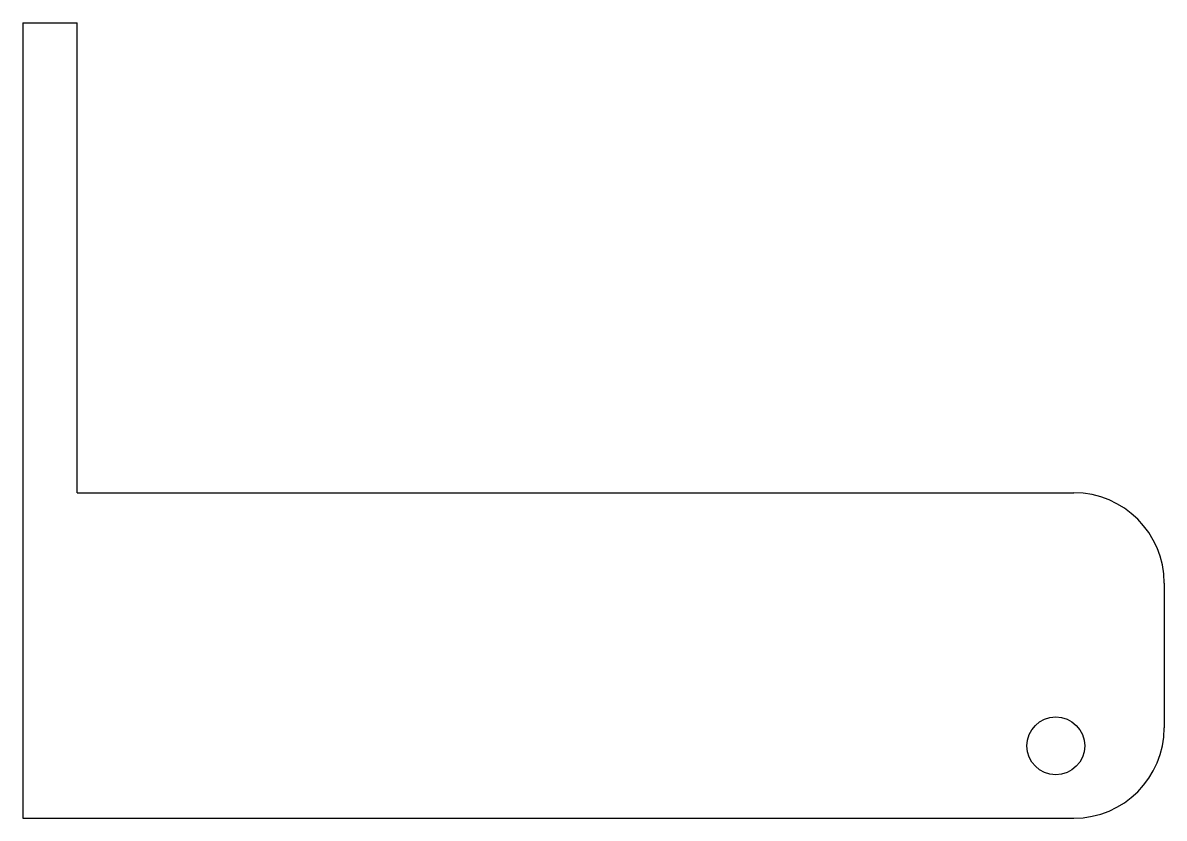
# Model space of a CAD drawing. Header units: millimetres. Extents: x -26.2 to 37, y -44 to 0.
import ezdxf

# ---------------------------------------------------------------- set-up
doc = ezdxf.new("R2010")
doc.units = ezdxf.units.MM

msp = doc.modelspace()

# ---------------------------------------------------------------- linework, layer by layer
for p, q in [((-26.2, 0), (-23.2, 0)), ((-23.2, -26), (-23.2, 0)), ((-26.2, 0), (-26.2, -44)), ((-23.2, -26), (32, -26)), ((37, -31), (37, -39)), ((-26.2, -44), (32, -44))]:
    msp.add_line(p, q)
msp.add_circle((31, -40), 1.6)
for centre, start, end in [((32, -31), 0, 90), ((32, -39), -90, 0)]:
    msp.add_arc(centre, 5, start, end)

doc.saveas('drawing.dxf')
